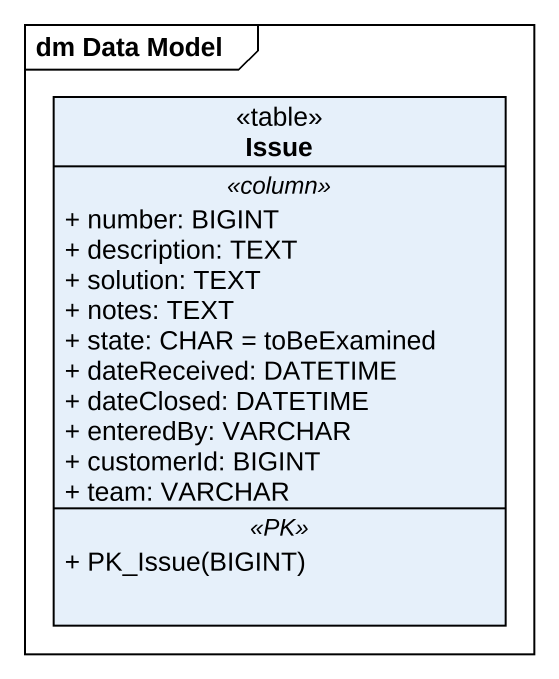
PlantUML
@startuml
mainframe dm Data Model
hide circle
hide empty members
skinparam classAttributeIconSize 0
class Issue <<table>> {
  .. <<column>> ..
  + number: BIGINT
  + description: TEXT
  + solution: TEXT
  + notes: TEXT
  + state: CHAR = toBeExamined
  + dateReceived: DATETIME
  + dateClosed: DATETIME
  + enteredBy: VARCHAR
  + customerId: BIGINT
  + team: VARCHAR
  .. <<PK>> ..
  + PK_Issue(BIGINT)
}
@enduml
